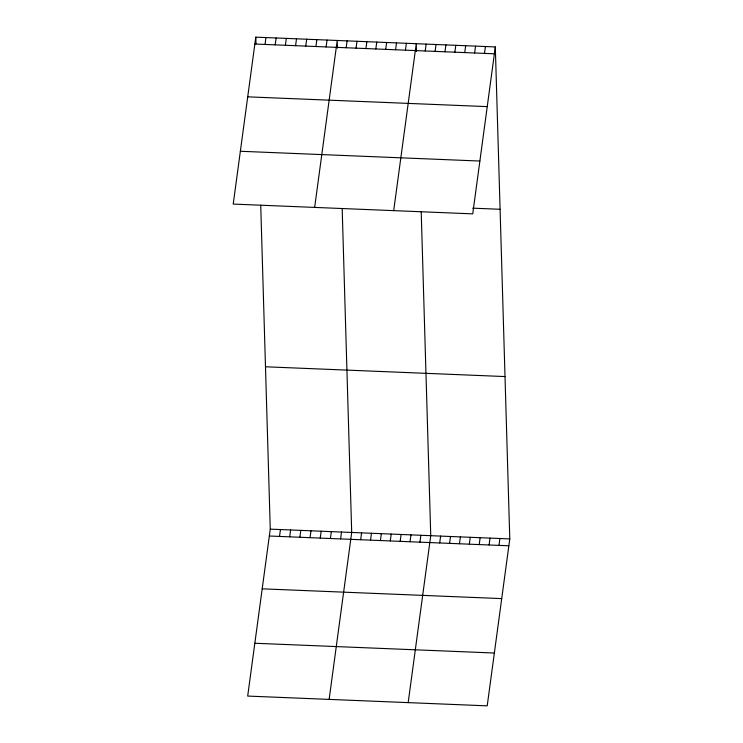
<?xml version="1.0" encoding="UTF-8"?>
<svg xmlns="http://www.w3.org/2000/svg" width="743" height="743" viewBox="0 0 743 743"><rect width="100%" height="100%" fill="white"/><g stroke="black" fill="none" stroke-linecap="round" stroke-linejoin="round"><path stroke-width="1.11" d="M255.787 37.15L233.218 204.084L472.734 213.863L495.312 46.93L255.787 37.15L255.982 43.781M265.037 44.441L265.966 37.568M275.216 44.849L276.145 37.977M285.396 45.267L286.324 38.395M295.575 45.685L296.503 38.812M305.754 46.103L306.683 39.23M315.933 46.512L316.862 39.639M326.112 46.93L327.041 40.057M260.728 205.198L270.266 529.137L247.688 696.07L487.213 705.85L509.782 538.916L495.312 46.93M314.651 207.408L337.22 40.475L337.452 48.202M279.517 536.427L280.445 529.555M346.173 47.747L347.102 40.874M289.696 536.836L290.624 529.963M356.055 48.156L356.984 41.283M299.875 537.254L300.804 530.381M365.937 48.555L366.866 41.682M375.819 48.964L376.747 42.091M310.054 537.672L310.983 530.799M385.691 49.363L386.62 42.49M320.233 538.09L321.162 531.217M395.573 49.762L396.502 42.899M330.412 538.499L331.341 531.626M405.455 50.171L406.384 43.298M340.591 538.916L341.52 532.044M393.697 210.641L416.266 43.698L416.489 51.434M329.13 699.395L351.699 532.462L342.17 208.523M425.219 50.979L426.148 44.106M360.652 539.734L361.581 532.861M435.101 51.378L436.03 44.506M370.534 540.142L371.463 533.27M444.973 51.787L445.902 44.914M380.416 540.542L381.345 533.669M454.855 52.186L455.784 45.314M390.289 540.941L391.217 534.078M464.737 52.586L465.666 45.722M400.171 541.35L401.099 534.477M474.619 52.994L475.548 46.122M410.052 541.749L410.981 534.886M484.501 53.394L485.43 46.521M419.934 542.158L420.863 535.285M408.176 702.627L430.745 535.684L421.207 211.746M439.698 542.966L440.627 536.093M449.571 543.365L450.499 536.492M459.453 543.765L460.381 536.901M469.335 544.173L470.263 537.3M479.216 544.573L480.145 537.709M489.098 544.981L490.027 538.108M498.98 545.381L499.909 538.508M254.858 44.023L494.383 53.802M247.716 96.841L487.241 106.62M240.361 151.266L479.876 161.045M472.641 208.161L500.085 209.285M265.483 366.782L505.008 376.562M270.266 529.137L509.782 538.916M269.337 536.009L508.853 545.789M262.195 588.827L501.711 598.607M254.83 643.252L494.355 653.032"/></g></svg>
